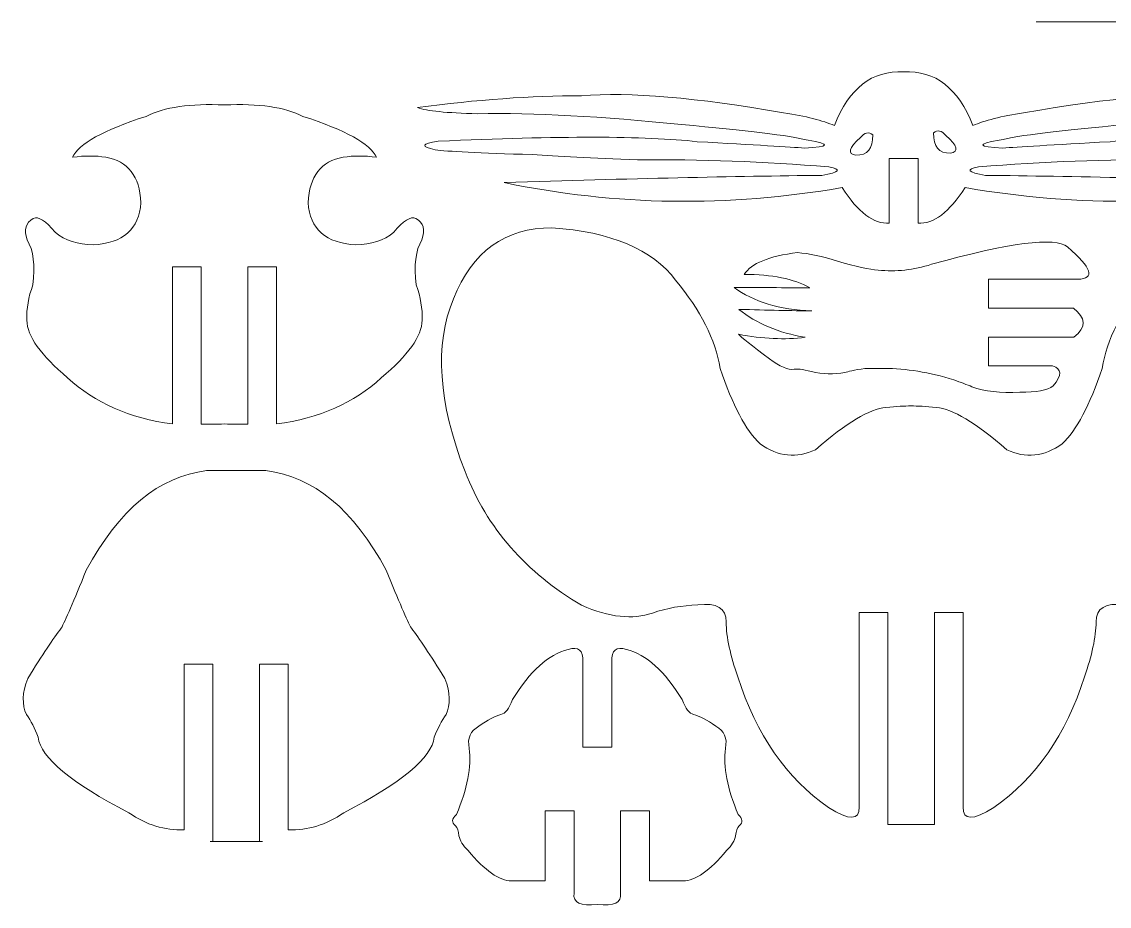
# Model space of a CAD drawing. Header units: inches. Extents: x -312 to -10, y -67 to 333.
# Drawn here: x -311.2 to -202.9, y 149.5 to 237.6 of the extents above; entities that cross this region are included whole.
import ezdxf

# ---------------------------------------------------------------- set-up
doc = ezdxf.new("R2010")
doc.units = ezdxf.units.IN
doc.header["$MEASUREMENT"] = 0
doc.layers.add('Layer 1', color=7, linetype='Continuous')

msp = doc.modelspace()

# ---------------------------------------------------------------- linework, layer by layer
at = {"layer": 'Layer 1', "color": 1, "lineweight": 9}
for points in [[(-210.14, 237.62), (-210.14, 237.62), (-131.18, 237.62), (-131.18, 237.62)], [(-230.23, 227.27), (-228.79, 231), (-226.49, 232.79), (-223.33, 232.62)], [(-216.44, 227.27), (-217.88, 231), (-220.18, 232.79), (-223.33, 232.62)], [(-224.77, 217.55), (-226.31, 217.45), (-227.88, 218.63), (-229.47, 221.1)], [(-221.9, 217.55), (-220.36, 217.45), (-218.79, 218.63), (-217.2, 221.1)], [(-206.43, 209.09), (-205.14, 208.12), (-205.12, 207.16), (-206.37, 206.19)], [(-225.26, 203.07), (-223.11, 203.07), (-220.8, 202.69), (-218.33, 201.94)], [(-216.53, 201.25), (-217.03, 201.45), (-217.63, 201.68), (-218.33, 201.94)], [(-225.1, 199.18), (-224.06, 199.29), (-223.22, 199.34), (-222.59, 199.34)], [(-220.07, 199.18), (-221.12, 199.29), (-221.95, 199.34), (-222.59, 199.34)], [(-290.99, 197.54), (-291.76, 197.53), (-292.54, 197.52), (-293.31, 197.52)], [(-290.99, 197.54), (-290.22, 197.53), (-289.45, 197.52), (-288.68, 197.52)], [(-227.77, 159.36), (-227.71, 158.02), (-228.73, 158.01), (-230.83, 159.31)], [(-217.4, 159.36), (-217.47, 158.02), (-216.45, 158.01), (-214.35, 159.31)], [(-224.9, 157.62), (-223.36, 157.62), (-221.82, 157.62), (-220.27, 157.62)], [(-289.82, 155.95), (-292.14, 155.95), (-292.91, 155.95), (-292.14, 155.95)], [(-289.82, 155.95), (-287.51, 155.95), (-286.74, 155.95), (-287.51, 155.95)], [(-253.85, 149.65), (-255.53, 149.48), (-256.3, 149.86), (-256.17, 150.78)], [(-253.85, 149.65), (-252.17, 149.48), (-251.4, 149.86), (-251.54, 150.78)]]:
    msp.add_open_spline(points, degree=3, dxfattribs=at)
for points, knots in [([(-229.47, 221.1), (-240.8, 219.12), (-252.02, 219.28), (-263.13, 221.59), (-263.13, 221.59), (-250.59, 221.99), (-240.05, 222.23), (-231.48, 222.31), (-231.48, 222.31), (-229.69, 222.64), (-229.46, 222.91), (-230.79, 223.15), (-230.79, 223.15), (-237.26, 223.69), (-243.61, 223.93), (-249.84, 223.85), (-249.84, 223.85), (-254.41, 224.06), (-257.9, 224.23), (-260.32, 224.38), (-260.32, 224.38), (-265.64, 224.54), (-268.87, 224.7), (-269.99, 224.86), (-269.99, 224.86), (-271.49, 225.17), (-271.39, 225.46), (-269.71, 225.71), (-269.71, 225.71), (-257.67, 226.26), (-249.07, 226.25), (-243.91, 225.67), (-243.91, 225.67), (-238.12, 225.35), (-234.56, 225.13), (-233.23, 225.03), (-233.23, 225.03), (-230.67, 225.17), (-230.55, 225.43), (-232.85, 225.81), (-232.85, 225.81), (-234.75, 226.29), (-238.95, 226.81), (-245.47, 227.37), (-245.47, 227.37), (-253.39, 228.19), (-260.16, 228.55), (-265.8, 228.46), (-265.8, 228.46), (-268.87, 228.53), (-270.85, 228.73), (-271.77, 229.06), (-271.77, 229.06), (-265.87, 229.86), (-260.43, 230.25), (-255.44, 230.24), (-255.44, 230.24), (-250.66, 230.64), (-243.94, 230.07), (-235.29, 228.54), (-235.29, 228.54), (-233.08, 228.21), (-231.39, 227.79), (-230.23, 227.27)], [0, 0, 0, 0, 0.0625, 0.0625, 0.0625, 0.0625, 0.125, 0.125, 0.125, 0.125, 0.1875, 0.1875, 0.1875, 0.1875, 0.25, 0.25, 0.25, 0.25, 0.3125, 0.3125, 0.3125, 0.3125, 0.375, 0.375, 0.375, 0.375, 0.4375, 0.4375, 0.4375, 0.4375, 0.5, 0.5, 0.5, 0.5, 0.5625, 0.5625, 0.5625, 0.5625, 0.625, 0.625, 0.625, 0.625, 0.6875, 0.6875, 0.6875, 0.6875, 0.75, 0.75, 0.75, 0.75, 0.8125, 0.8125, 0.8125, 0.8125, 0.875, 0.875, 0.875, 0.875, 0.9375, 0.9375, 0.9375, 0.9375, 1, 1, 1, 1]), ([(-217.2, 221.1), (-205.87, 219.12), (-194.65, 219.28), (-183.54, 221.59), (-183.54, 221.59), (-196.07, 221.99), (-206.62, 222.23), (-215.19, 222.31), (-215.19, 222.31), (-216.98, 222.64), (-217.21, 222.91), (-215.87, 223.15), (-215.87, 223.15), (-209.41, 223.69), (-203.06, 223.93), (-196.83, 223.85), (-196.83, 223.85), (-192.26, 224.06), (-188.77, 224.23), (-186.35, 224.38), (-186.35, 224.38), (-181.03, 224.54), (-177.8, 224.7), (-176.67, 224.86), (-176.67, 224.86), (-175.18, 225.17), (-175.28, 225.46), (-176.96, 225.71), (-176.96, 225.71), (-189, 226.26), (-197.6, 226.25), (-202.76, 225.67), (-202.76, 225.67), (-208.55, 225.35), (-212.11, 225.13), (-213.44, 225.03), (-213.44, 225.03), (-216, 225.17), (-216.12, 225.43), (-213.82, 225.81), (-213.82, 225.81), (-211.92, 226.29), (-207.72, 226.81), (-201.2, 227.37), (-201.2, 227.37), (-193.28, 228.19), (-186.51, 228.55), (-180.87, 228.46), (-180.87, 228.46), (-177.8, 228.53), (-175.81, 228.73), (-174.9, 229.06), (-174.9, 229.06), (-180.8, 229.86), (-186.24, 230.25), (-191.23, 230.24), (-191.23, 230.24), (-196.01, 230.64), (-202.73, 230.07), (-211.38, 228.54), (-211.38, 228.54), (-213.59, 228.21), (-215.28, 227.79), (-216.44, 227.27)], [0, 0, 0, 0, 0.0625, 0.0625, 0.0625, 0.0625, 0.125, 0.125, 0.125, 0.125, 0.1875, 0.1875, 0.1875, 0.1875, 0.25, 0.25, 0.25, 0.25, 0.3125, 0.3125, 0.3125, 0.3125, 0.375, 0.375, 0.375, 0.375, 0.4375, 0.4375, 0.4375, 0.4375, 0.5, 0.5, 0.5, 0.5, 0.5625, 0.5625, 0.5625, 0.5625, 0.625, 0.625, 0.625, 0.625, 0.6875, 0.6875, 0.6875, 0.6875, 0.75, 0.75, 0.75, 0.75, 0.8125, 0.8125, 0.8125, 0.8125, 0.875, 0.875, 0.875, 0.875, 0.9375, 0.9375, 0.9375, 0.9375, 1, 1, 1, 1]), ([(-296.18, 197.54), (-300.44, 198.1), (-303.92, 199.64), (-306.62, 202.14), (-306.62, 202.14), (-309.29, 204.38), (-310.65, 206.29), (-310.69, 207.88), (-310.69, 207.88), (-310.73, 209.02), (-310.53, 210.19), (-310.08, 211.39), (-310.08, 211.39), (-309.84, 213.34), (-310.03, 214.84), (-310.65, 215.88), (-310.65, 215.88), (-311.01, 216.89), (-310.81, 217.6), (-310.04, 218.02), (-310.04, 218.02), (-309.53, 218.26), (-308.81, 217.8), (-307.87, 216.64), (-307.87, 216.64), (-306.87, 215.82), (-305.61, 215.4), (-304.08, 215.39), (-304.08, 215.39), (-301.09, 215.55), (-299.51, 216.95), (-299.32, 219.59), (-299.32, 219.59), (-299.44, 222.23), (-300.61, 223.74), (-302.83, 224.12), (-302.83, 224.12), (-303.82, 224.28), (-304.92, 224.28), (-306.13, 224.12), (-306.13, 224.12), (-305.51, 225.45), (-303.07, 226.81), (-298.8, 228.19), (-298.8, 228.19), (-296.99, 229.11), (-294.39, 229.49), (-290.99, 229.33)], [0, 0, 0, 0, 0.083333, 0.083333, 0.083333, 0.083333, 0.166667, 0.166667, 0.166667, 0.166667, 0.25, 0.25, 0.25, 0.25, 0.333333, 0.333333, 0.333333, 0.333333, 0.416667, 0.416667, 0.416667, 0.416667, 0.5, 0.5, 0.5, 0.5, 0.583333, 0.583333, 0.583333, 0.583333, 0.666667, 0.666667, 0.666667, 0.666667, 0.75, 0.75, 0.75, 0.75, 0.833333, 0.833333, 0.833333, 0.833333, 0.916667, 0.916667, 0.916667, 0.916667, 1, 1, 1, 1]), ([(-285.81, 197.54), (-281.55, 198.1), (-278.07, 199.64), (-275.37, 202.14), (-275.37, 202.14), (-272.69, 204.38), (-271.34, 206.29), (-271.3, 207.88), (-271.3, 207.88), (-271.26, 209.02), (-271.46, 210.19), (-271.9, 211.39), (-271.9, 211.39), (-272.14, 213.34), (-271.95, 214.84), (-271.34, 215.88), (-271.34, 215.88), (-270.97, 216.89), (-271.17, 217.6), (-271.94, 218.02), (-271.94, 218.02), (-272.45, 218.26), (-273.18, 217.8), (-274.12, 216.64), (-274.12, 216.64), (-275.11, 215.82), (-276.38, 215.4), (-277.91, 215.39), (-277.91, 215.39), (-280.89, 215.55), (-282.48, 216.95), (-282.66, 219.59), (-282.66, 219.59), (-282.54, 222.23), (-281.37, 223.74), (-279.16, 224.12), (-279.16, 224.12), (-278.16, 224.28), (-277.06, 224.28), (-275.85, 224.12), (-275.85, 224.12), (-276.47, 225.45), (-278.91, 226.81), (-283.19, 228.19), (-283.19, 228.19), (-284.99, 229.11), (-287.6, 229.49), (-290.99, 229.33)], [0, 0, 0, 0, 0.083333, 0.083333, 0.083333, 0.083333, 0.166667, 0.166667, 0.166667, 0.166667, 0.25, 0.25, 0.25, 0.25, 0.333333, 0.333333, 0.333333, 0.333333, 0.416667, 0.416667, 0.416667, 0.416667, 0.5, 0.5, 0.5, 0.5, 0.583333, 0.583333, 0.583333, 0.583333, 0.666667, 0.666667, 0.666667, 0.666667, 0.75, 0.75, 0.75, 0.75, 0.833333, 0.833333, 0.833333, 0.833333, 0.916667, 0.916667, 0.916667, 0.916667, 1, 1, 1, 1]), ([(-228.1, 224.32), (-226.95, 224.3), (-226.38, 224.97), (-226.41, 226.34), (-226.41, 226.34), (-226.82, 226.67), (-227.23, 226.58), (-227.63, 226.08), (-227.63, 226.08), (-228.81, 225.04), (-228.97, 224.46), (-228.1, 224.32)], [0, 0, 0, 0, 0.333333, 0.333333, 0.333333, 0.333333, 0.666667, 0.666667, 0.666667, 0.666667, 1, 1, 1, 1]), ([(-218.67, 224.53), (-219.83, 224.5), (-220.39, 225.17), (-220.36, 226.54), (-220.36, 226.54), (-219.95, 226.87), (-219.55, 226.78), (-219.14, 226.28), (-219.14, 226.28), (-217.96, 225.25), (-217.8, 224.66), (-218.67, 224.53)], [0, 0, 0, 0, 0.333333, 0.333333, 0.333333, 0.333333, 0.666667, 0.666667, 0.666667, 0.666667, 1, 1, 1, 1]), ([(-224.77, 217.55), (-224.77, 217.55), (-224.77, 223.98), (-224.77, 223.98), (-224.77, 223.98), (-224.77, 223.98), (-221.9, 223.98), (-221.9, 223.98), (-221.9, 223.98), (-221.9, 223.98), (-221.9, 217.55), (-221.9, 217.55)], [0, 0, 0, 0, 0.333333, 0.333333, 0.333333, 0.333333, 0.666667, 0.666667, 0.666667, 0.666667, 1, 1, 1, 1]), ([(-268.19, 210), (-266.32, 214.73), (-263.04, 217.09), (-258.37, 217.09), (-258.37, 217.09), (-252.49, 216.69), (-248.38, 214.94), (-246.05, 211.86), (-246.05, 211.86), (-243.55, 208.88), (-242.08, 205.95), (-241.62, 203.08), (-241.62, 203.08), (-240.38, 199.42), (-239.06, 196.91), (-237.64, 195.55), (-237.64, 195.55), (-235.83, 194.28), (-233.99, 194.09), (-232.12, 194.98), (-232.12, 194.98), (-229.03, 197.67), (-226.69, 199.07), (-225.1, 199.18)], [0, 0, 0, 0, 0.166667, 0.166667, 0.166667, 0.166667, 0.333333, 0.333333, 0.333333, 0.333333, 0.5, 0.5, 0.5, 0.5, 0.666667, 0.666667, 0.666667, 0.666667, 0.833333, 0.833333, 0.833333, 0.833333, 1, 1, 1, 1]), ([(-176.98, 210), (-178.86, 214.73), (-182.14, 217.09), (-186.81, 217.09), (-186.81, 217.09), (-192.69, 216.69), (-196.79, 214.94), (-199.13, 211.86), (-199.13, 211.86), (-201.63, 208.88), (-203.1, 205.95), (-203.56, 203.08), (-203.56, 203.08), (-204.79, 199.42), (-206.12, 196.91), (-207.54, 195.55), (-207.54, 195.55), (-209.35, 194.28), (-211.19, 194.09), (-213.06, 194.98), (-213.06, 194.98), (-216.15, 197.67), (-218.49, 199.07), (-220.07, 199.18)], [0, 0, 0, 0, 0.166667, 0.166667, 0.166667, 0.166667, 0.333333, 0.333333, 0.333333, 0.333333, 0.5, 0.5, 0.5, 0.5, 0.666667, 0.666667, 0.666667, 0.666667, 0.833333, 0.833333, 0.833333, 0.833333, 1, 1, 1, 1]), ([(-225.26, 203.07), (-225.91, 203.07), (-226.56, 203.07), (-227.21, 203.07), (-227.21, 203.07), (-228.25, 202.91), (-228.91, 202.77), (-229.19, 202.66), (-229.19, 202.66), (-230.28, 202.46), (-231.39, 202.5), (-232.53, 202.78), (-232.53, 202.78), (-233.45, 202.99), (-234.01, 203.05), (-234.23, 202.99), (-234.23, 202.99), (-234.85, 202.91), (-235.68, 203.26), (-236.71, 204.02), (-236.71, 204.02), (-238.5, 205.38), (-239.53, 206.2), (-239.79, 206.48), (-239.79, 206.48), (-237.39, 206.02), (-235.17, 205.91), (-233.14, 206.18), (-233.14, 206.18), (-235.8, 206.62), (-238, 207.55), (-239.75, 208.96), (-239.75, 208.96), (-236.88, 208.88), (-234.46, 208.83), (-232.47, 208.8), (-232.47, 208.8), (-235.72, 208.94), (-238.31, 209.72), (-240.23, 211.15), (-240.23, 211.15), (-237.72, 211.13), (-235.2, 211.12), (-232.68, 211.11), (-232.68, 211.11), (-234.28, 212.01), (-236.46, 212.45), (-239.22, 212.44), (-239.22, 212.44), (-238.52, 213.54), (-236.75, 214.27), (-233.9, 214.62), (-233.9, 214.62), (-232.76, 214.53), (-231.43, 214.24), (-229.91, 213.77), (-229.91, 213.77), (-228.08, 213.21), (-226.74, 212.91), (-225.88, 212.88), (-225.88, 212.88), (-224.11, 212.69), (-222.33, 212.88), (-220.56, 213.45), (-220.56, 213.45), (-212.76, 215.62), (-208.25, 216.19), (-207.01, 215.18), (-207.01, 215.18), (-204.56, 213.08), (-204.22, 212.01), (-205.99, 211.96)], [0, 0, 0, 0, 0.055556, 0.055556, 0.055556, 0.055556, 0.111111, 0.111111, 0.111111, 0.111111, 0.166667, 0.166667, 0.166667, 0.166667, 0.222222, 0.222222, 0.222222, 0.222222, 0.277778, 0.277778, 0.277778, 0.277778, 0.333333, 0.333333, 0.333333, 0.333333, 0.388889, 0.388889, 0.388889, 0.388889, 0.444444, 0.444444, 0.444444, 0.444444, 0.5, 0.5, 0.5, 0.5, 0.555556, 0.555556, 0.555556, 0.555556, 0.611111, 0.611111, 0.611111, 0.611111, 0.666667, 0.666667, 0.666667, 0.666667, 0.722222, 0.722222, 0.722222, 0.722222, 0.777778, 0.777778, 0.777778, 0.777778, 0.833333, 0.833333, 0.833333, 0.833333, 0.888889, 0.888889, 0.888889, 0.888889, 0.944444, 0.944444, 0.944444, 0.944444, 1, 1, 1, 1]), ([(-296.18, 197.54), (-296.18, 197.54), (-296.18, 213.19), (-296.18, 213.19), (-296.18, 213.19), (-296.18, 213.19), (-293.31, 213.19), (-293.31, 213.19), (-293.31, 213.19), (-293.31, 213.19), (-293.31, 197.52), (-293.31, 197.52)], [0, 0, 0, 0, 0.333333, 0.333333, 0.333333, 0.333333, 0.666667, 0.666667, 0.666667, 0.666667, 1, 1, 1, 1]), ([(-288.68, 197.52), (-288.68, 197.52), (-288.68, 213.19), (-288.68, 213.19), (-288.68, 213.19), (-288.68, 213.19), (-285.81, 213.19), (-285.81, 213.19), (-285.81, 213.19), (-285.81, 213.19), (-285.81, 197.54), (-285.81, 197.54)], [0, 0, 0, 0, 0.333333, 0.333333, 0.333333, 0.333333, 0.666667, 0.666667, 0.666667, 0.666667, 1, 1, 1, 1]), ([(-205.99, 211.96), (-205.99, 211.96), (-214.89, 211.96), (-214.89, 211.96), (-214.89, 211.96), (-214.89, 211.96), (-214.89, 209.09), (-214.89, 209.09), (-214.89, 209.09), (-214.89, 209.09), (-206.43, 209.09), (-206.43, 209.09)], [0, 0, 0, 0, 0.333333, 0.333333, 0.333333, 0.333333, 0.666667, 0.666667, 0.666667, 0.666667, 1, 1, 1, 1]), ([(-230.83, 159.31), (-235.02, 162.24), (-238.03, 166.59), (-239.86, 172.36), (-239.86, 172.36), (-240.6, 174.47), (-240.99, 176.29), (-241.03, 177.81), (-241.03, 177.81), (-241, 179.19), (-241.94, 179.75), (-243.85, 179.51), (-243.85, 179.51), (-245.41, 179.46), (-246.91, 179.19), (-248.37, 178.7), (-248.37, 178.7), (-250.31, 178.02), (-252.66, 178.27), (-255.42, 179.47), (-255.42, 179.47), (-260.96, 182.73), (-264.83, 187.17), (-267.03, 192.8), (-267.03, 192.8), (-269.7, 199.7), (-270.09, 205.43), (-268.19, 210)], [0, 0, 0, 0, 0.142857, 0.142857, 0.142857, 0.142857, 0.285714, 0.285714, 0.285714, 0.285714, 0.428571, 0.428571, 0.428571, 0.428571, 0.571429, 0.571429, 0.571429, 0.571429, 0.714286, 0.714286, 0.714286, 0.714286, 0.857143, 0.857143, 0.857143, 0.857143, 1, 1, 1, 1]), ([(-214.35, 159.31), (-210.16, 162.24), (-207.15, 166.59), (-205.32, 172.36), (-205.32, 172.36), (-204.58, 174.47), (-204.19, 176.29), (-204.15, 177.81), (-204.15, 177.81), (-204.18, 179.19), (-203.24, 179.75), (-201.33, 179.51), (-201.33, 179.51), (-199.77, 179.46), (-198.26, 179.19), (-196.81, 178.7), (-196.81, 178.7), (-194.86, 178.02), (-192.51, 178.27), (-189.76, 179.47), (-189.76, 179.47), (-184.22, 182.73), (-180.35, 187.17), (-178.15, 192.8), (-178.15, 192.8), (-175.48, 199.7), (-175.09, 205.43), (-176.98, 210)], [0, 0, 0, 0, 0.142857, 0.142857, 0.142857, 0.142857, 0.285714, 0.285714, 0.285714, 0.285714, 0.428571, 0.428571, 0.428571, 0.428571, 0.571429, 0.571429, 0.571429, 0.571429, 0.714286, 0.714286, 0.714286, 0.714286, 0.857143, 0.857143, 0.857143, 0.857143, 1, 1, 1, 1]), ([(-206.37, 206.19), (-206.37, 206.19), (-214.89, 206.19), (-214.89, 206.19), (-214.89, 206.19), (-214.89, 206.19), (-214.89, 203.32), (-214.89, 203.32), (-214.89, 203.32), (-214.89, 203.32), (-208.49, 203.32), (-208.49, 203.32)], [0, 0, 0, 0, 0.333333, 0.333333, 0.333333, 0.333333, 0.666667, 0.666667, 0.666667, 0.666667, 1, 1, 1, 1]), ([(-208.49, 203.32), (-207.56, 203.05), (-207.55, 202.39), (-208.45, 201.35), (-208.45, 201.35), (-209.01, 200.89), (-210.11, 200.68), (-211.77, 200.72), (-211.77, 200.72), (-213.68, 200.6), (-215.26, 200.78), (-216.53, 201.25)], [0, 0, 0, 0, 0.333333, 0.333333, 0.333333, 0.333333, 0.666667, 0.666667, 0.666667, 0.666667, 1, 1, 1, 1]), ([(-295.01, 157.11), (-296.95, 157.03), (-298.79, 157.59), (-300.52, 158.8), (-300.52, 158.8), (-306.28, 161.79), (-309.29, 164.3), (-309.56, 166.32), (-309.56, 166.32), (-309.89, 167.22), (-310.28, 167.98), (-310.72, 168.6), (-310.72, 168.6), (-311.19, 169.55), (-311.15, 170.75), (-310.6, 172.19), (-310.6, 172.19), (-309.14, 174.54), (-308.03, 176.2), (-307.26, 177.18), (-307.26, 177.18), (-306.86, 177.95), (-306.02, 179.87), (-304.76, 182.96), (-304.76, 182.96), (-301.5, 189.02), (-297.5, 192.33), (-292.79, 192.89), (-292.79, 192.89), (-291.8, 192.89), (-290.81, 192.89), (-289.82, 192.89)], [0, 0, 0, 0, 0.125, 0.125, 0.125, 0.125, 0.25, 0.25, 0.25, 0.25, 0.375, 0.375, 0.375, 0.375, 0.5, 0.5, 0.5, 0.5, 0.625, 0.625, 0.625, 0.625, 0.75, 0.75, 0.75, 0.75, 0.875, 0.875, 0.875, 0.875, 1, 1, 1, 1]), ([(-284.64, 157.11), (-282.7, 157.03), (-280.86, 157.59), (-279.12, 158.8), (-279.12, 158.8), (-273.37, 161.79), (-270.35, 164.3), (-270.09, 166.32), (-270.09, 166.32), (-269.75, 167.22), (-269.37, 167.98), (-268.92, 168.6), (-268.92, 168.6), (-268.45, 169.55), (-268.49, 170.75), (-269.04, 172.19), (-269.04, 172.19), (-270.5, 174.54), (-271.62, 176.2), (-272.38, 177.18), (-272.38, 177.18), (-272.79, 177.95), (-273.62, 179.87), (-274.88, 182.96), (-274.88, 182.96), (-278.15, 189.02), (-282.14, 192.33), (-286.86, 192.89), (-286.86, 192.89), (-287.84, 192.89), (-288.83, 192.89), (-289.82, 192.89)], [0, 0, 0, 0, 0.125, 0.125, 0.125, 0.125, 0.25, 0.25, 0.25, 0.25, 0.375, 0.375, 0.375, 0.375, 0.5, 0.5, 0.5, 0.5, 0.625, 0.625, 0.625, 0.625, 0.75, 0.75, 0.75, 0.75, 0.875, 0.875, 0.875, 0.875, 1, 1, 1, 1]), ([(-227.77, 159.36), (-227.77, 159.36), (-227.77, 178.74), (-227.77, 178.74), (-227.77, 178.74), (-227.77, 178.74), (-224.9, 178.74), (-224.9, 178.74), (-224.9, 178.74), (-224.9, 178.74), (-224.9, 157.62), (-224.9, 157.62)], [0, 0, 0, 0, 0.333333, 0.333333, 0.333333, 0.333333, 0.666667, 0.666667, 0.666667, 0.666667, 1, 1, 1, 1]), ([(-220.27, 157.62), (-220.27, 157.62), (-220.27, 178.74), (-220.27, 178.74), (-220.27, 178.74), (-220.27, 178.74), (-217.4, 178.74), (-217.4, 178.74), (-217.4, 178.74), (-217.4, 178.74), (-217.4, 159.36), (-217.4, 159.36)], [0, 0, 0, 0, 0.333333, 0.333333, 0.333333, 0.333333, 0.666667, 0.666667, 0.666667, 0.666667, 1, 1, 1, 1]), ([(-259.04, 152.01), (-260.16, 152.01), (-261.29, 152.01), (-262.42, 152.01), (-262.42, 152.01), (-263.61, 152.02), (-265.05, 153.03), (-266.73, 155.04), (-266.73, 155.04), (-267.24, 155.54), (-267.54, 156.03), (-267.64, 156.51), (-267.64, 156.51), (-267.66, 156.96), (-267.77, 157.29), (-267.98, 157.5), (-267.98, 157.5), (-268.39, 157.82), (-268.36, 158.2), (-267.88, 158.63), (-267.88, 158.63), (-266.8, 161.2), (-266.38, 163.4), (-266.61, 165.22), (-266.61, 165.22), (-266.83, 166.23), (-266.5, 166.97), (-265.64, 167.42), (-265.64, 167.42), (-264.76, 168.05), (-264.03, 168.44), (-263.45, 168.59), (-263.45, 168.59), (-263.02, 168.68), (-262.64, 169.18), (-262.3, 170.08), (-262.3, 170.08), (-260.57, 172.92), (-258.72, 174.58), (-256.75, 175.07), (-256.75, 175.07), (-255.73, 175.4), (-255.24, 174.99), (-255.29, 173.84)], [0, 0, 0, 0, 0.090909, 0.090909, 0.090909, 0.090909, 0.181818, 0.181818, 0.181818, 0.181818, 0.272727, 0.272727, 0.272727, 0.272727, 0.363636, 0.363636, 0.363636, 0.363636, 0.454545, 0.454545, 0.454545, 0.454545, 0.545455, 0.545455, 0.545455, 0.545455, 0.636364, 0.636364, 0.636364, 0.636364, 0.727273, 0.727273, 0.727273, 0.727273, 0.818182, 0.818182, 0.818182, 0.818182, 0.909091, 0.909091, 0.909091, 0.909091, 1, 1, 1, 1]), ([(-248.67, 152.01), (-247.54, 152.01), (-246.41, 152.01), (-245.29, 152.01), (-245.29, 152.01), (-244.09, 152.02), (-242.65, 153.03), (-240.97, 155.04), (-240.97, 155.04), (-240.47, 155.54), (-240.17, 156.03), (-240.07, 156.51), (-240.07, 156.51), (-240.05, 156.96), (-239.93, 157.29), (-239.72, 157.5), (-239.72, 157.5), (-239.31, 157.82), (-239.35, 158.2), (-239.82, 158.63), (-239.82, 158.63), (-240.91, 161.2), (-241.33, 163.4), (-241.09, 165.22), (-241.09, 165.22), (-240.88, 166.23), (-241.2, 166.97), (-242.06, 167.42), (-242.06, 167.42), (-242.94, 168.05), (-243.67, 168.44), (-244.26, 168.59), (-244.26, 168.59), (-244.68, 168.68), (-245.06, 169.18), (-245.41, 170.08), (-245.41, 170.08), (-247.13, 172.92), (-248.98, 174.58), (-250.95, 175.07), (-250.95, 175.07), (-251.97, 175.4), (-252.46, 174.99), (-252.42, 173.84)], [0, 0, 0, 0, 0.090909, 0.090909, 0.090909, 0.090909, 0.181818, 0.181818, 0.181818, 0.181818, 0.272727, 0.272727, 0.272727, 0.272727, 0.363636, 0.363636, 0.363636, 0.363636, 0.454545, 0.454545, 0.454545, 0.454545, 0.545455, 0.545455, 0.545455, 0.545455, 0.636364, 0.636364, 0.636364, 0.636364, 0.727273, 0.727273, 0.727273, 0.727273, 0.818182, 0.818182, 0.818182, 0.818182, 0.909091, 0.909091, 0.909091, 0.909091, 1, 1, 1, 1]), ([(-295.01, 157.11), (-295.01, 157.11), (-295.01, 173.62), (-295.01, 173.62), (-295.01, 173.62), (-295.01, 173.62), (-292.14, 173.62), (-292.14, 173.62), (-292.14, 173.62), (-292.14, 173.62), (-292.14, 155.95), (-292.14, 155.95)], [0, 0, 0, 0, 0.333333, 0.333333, 0.333333, 0.333333, 0.666667, 0.666667, 0.666667, 0.666667, 1, 1, 1, 1]), ([(-287.51, 155.95), (-287.51, 155.95), (-287.51, 173.62), (-287.51, 173.62), (-287.51, 173.62), (-287.51, 173.62), (-284.64, 173.62), (-284.64, 173.62), (-284.64, 173.62), (-284.64, 173.62), (-284.64, 157.11), (-284.64, 157.11)], [0, 0, 0, 0, 0.333333, 0.333333, 0.333333, 0.333333, 0.666667, 0.666667, 0.666667, 0.666667, 1, 1, 1, 1]), ([(-255.29, 173.84), (-255.29, 173.84), (-255.29, 165.32), (-255.29, 165.32), (-255.29, 165.32), (-255.29, 165.32), (-252.42, 165.32), (-252.42, 165.32), (-252.42, 165.32), (-252.42, 165.32), (-252.42, 173.84), (-252.42, 173.84)], [0, 0, 0, 0, 0.333333, 0.333333, 0.333333, 0.333333, 0.666667, 0.666667, 0.666667, 0.666667, 1, 1, 1, 1]), ([(-259.04, 152.01), (-259.04, 152.01), (-259.04, 158.98), (-259.04, 158.98), (-259.04, 158.98), (-259.04, 158.98), (-256.17, 158.98), (-256.17, 158.98), (-256.17, 158.98), (-256.17, 158.98), (-256.17, 150.78), (-256.17, 150.78)], [0, 0, 0, 0, 0.333333, 0.333333, 0.333333, 0.333333, 0.666667, 0.666667, 0.666667, 0.666667, 1, 1, 1, 1]), ([(-251.54, 150.78), (-251.54, 150.78), (-251.54, 158.98), (-251.54, 158.98), (-251.54, 158.98), (-251.54, 158.98), (-248.67, 158.98), (-248.67, 158.98), (-248.67, 158.98), (-248.67, 158.98), (-248.67, 152.01), (-248.67, 152.01)], [0, 0, 0, 0, 0.333333, 0.333333, 0.333333, 0.333333, 0.666667, 0.666667, 0.666667, 0.666667, 1, 1, 1, 1])]:
    msp.add_open_spline(points, degree=3, knots=knots, dxfattribs=at)

doc.saveas('drawing.dxf')
